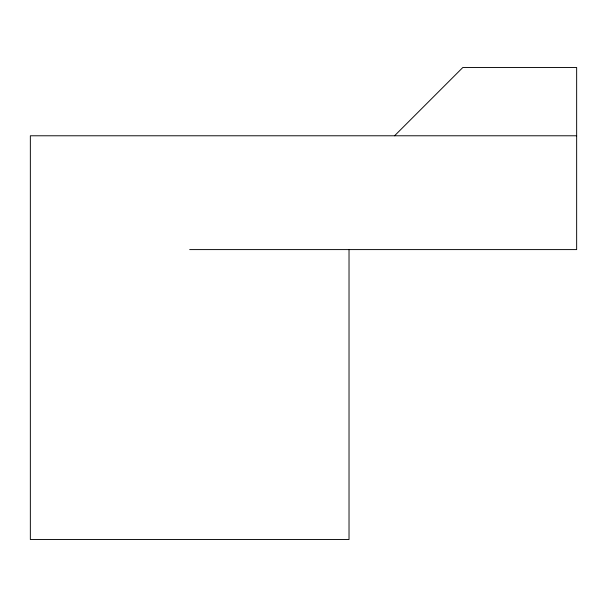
<?xml version="1.0" encoding="UTF-8"?>
<svg xmlns="http://www.w3.org/2000/svg" width="607" height="607" viewBox="0 0 607 607"><rect width="100%" height="100%" fill="white"/><g stroke="black" fill="none" stroke-linecap="round" stroke-linejoin="round"><path stroke-width="0.91" d="M394.55 135.778L462.838 67.491L576.65 67.491L576.65 249.591L189.688 249.591M576.65 135.778L30.35 135.778L30.35 539.509L349.025 539.509L349.025 249.591"/></g></svg>
